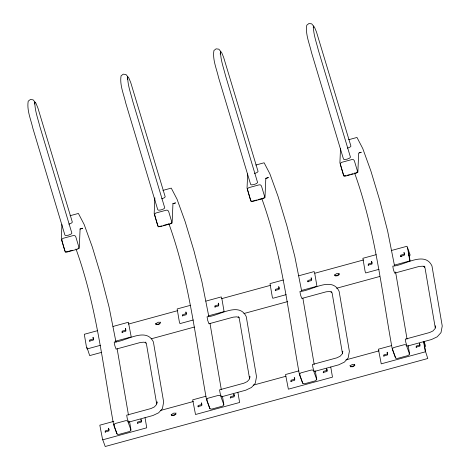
<?xml version="1.0" encoding="UTF-8"?>
<svg xmlns="http://www.w3.org/2000/svg" width="470" height="470" viewBox="0 0 470 470"><rect width="100%" height="100%" fill="white"/><g stroke="black" fill="none" stroke-linecap="round" stroke-linejoin="round"><path stroke-width="0.7" d="M61.934 224.578L61.323 238.807L65.336 252.179L72.298 250.281M154.853 197.823L154.184 213.48L158.196 226.851L161.674 225.9M247.655 173.912L247.044 188.147L251.056 201.518L256.626 199.997M340.515 148.585L339.904 162.82L343.917 176.185L346.002 175.616M34.574 104.087L34.827 102.031C34.727 110.309 37.835 118.293 39.785 126.254L71.886 233.214L70.835 234.219L68.362 235.194L65.912 235.564L64.919 235.112L32.818 128.151C30.856 119.333 26.72 110.38 28.2 101.185L30.38 99.493L33.123 99.84L35.961 103.277L37.9 107.983L72.356 222.175L71.311 223.18L68.832 224.155M127.352 79.442L127.687 76.698C127.587 84.976 130.695 92.96 132.646 100.921L164.747 207.881L163.695 208.892L161.222 209.861L158.772 210.231L157.779 209.785L125.678 102.824C123.716 94 119.58 85.046 121.06 75.852L123.24 74.16L125.984 74.513L128.821 77.95L130.76 82.65L165.217 196.842L164.171 197.846L161.692 198.822M220.213 54.115L220.547 51.371C220.448 59.649 223.555 67.633 225.506 75.594L257.607 182.554L256.555 183.559L254.082 184.534L251.632 184.904L250.645 184.451L218.538 77.491C216.576 68.673 212.44 59.719 213.921 50.525L216.1 48.833L218.844 49.18L221.681 52.617L223.62 57.322L258.083 171.515L257.031 172.519L254.552 173.495M313.243 27.413L313.408 26.038C313.314 34.316 316.416 42.3 318.366 50.261L350.467 157.221L349.416 158.231L346.942 159.201L344.492 159.571L343.505 159.124L311.399 52.164C309.436 43.34 305.3 34.386 306.781 25.192L308.96 23.5L311.704 23.853L314.542 27.284L316.48 31.989L350.943 146.182L349.892 147.186L347.412 148.162M160.511 322.126L160.012 323.613L158.372 324.623L156.545 324.559L155.605 323.466L156.064 324.723L156.563 323.237L158.202 322.226L160.029 322.291M171.762 415.122L172.096 414.129L173.736 413.124L175.563 413.183M176.044 413.024L175.545 414.511L173.906 415.521L172.079 415.457L171.139 414.364M334.946 275.473L335.274 274.486L336.92 273.475L338.747 273.54M339.228 273.375L338.729 274.868L337.084 275.872L335.263 275.814L334.323 274.715M350.315 366.864L350.814 365.378L352.453 364.373L354.28 364.432M354.762 364.274L354.262 365.76L352.623 366.77L350.796 366.706L349.856 365.613M70.053 215.724L78.408 213.445L84.195 224.572L92.314 247.02L101.173 276.407L109.052 307.004L116.019 342.242M162.914 190.391L171.268 188.112L177.055 199.245L185.174 221.687L194.034 251.074L201.912 281.677L208.756 316.187M255.774 165.058L264.128 162.779L269.915 173.912L278.034 196.36L286.894 225.741L294.772 256.344L301.617 290.86M348.634 139.731L356.988 137.452L362.775 148.585L370.895 171.027L379.754 200.414L387.632 231.017L394.477 265.526M79.894 228.99L82.679 228.226L80.088 229.166L79.265 248.377L77.873 248.759M172.754 203.657L175.539 202.899L172.948 203.833L172.126 223.05L170.034 223.62M265.615 178.324L268.399 177.566L265.808 178.5L264.986 197.717L262.894 198.287M359.174 152.803L361.265 152.233L358.669 153.173L357.846 172.39L354.362 173.336M163.072 225.518L168.642 224.002M258.018 199.621L261.502 198.669M347.401 175.239L349.486 174.67M350.879 174.288L352.97 173.718M97.59 330.657L84.289 334.288L86.504 347.271L87.115 348.946L100.415 345.315M112.994 326.456L128.398 322.255L131.224 336.914L115.121 341.302M190.45 305.324L177.149 308.954L179.37 321.938L179.975 323.613L193.282 319.982M205.854 301.123L221.258 296.923L221.863 298.597L224.084 311.581L208.68 315.781M283.31 279.997L270.009 283.622L272.23 296.611L272.835 298.286L286.142 294.655M298.714 275.796L314.119 271.589L314.724 273.264L316.945 286.254L301.54 290.454M376.17 254.664L362.869 258.294L365.09 271.278L365.695 272.953L379.002 269.322M391.575 250.463L406.979 246.262L410.022 254.628L410.104 255.363L408.689 255.751M128.504 324.065L177.813 310.611M221.593 298.673L270.338 285.372M314.871 273.229L363.563 259.945M126.001 330.093L122.041 331.174L122.282 332.554M186.467 313.602L182.507 314.677L182.742 316.063M372.187 262.936L368.227 264.017L368.462 265.403M404.582 254.1L400.622 255.181L400.863 256.567M89.506 341.103L93.471 340.027L92.995 337.254L93.606 338.929L89.647 340.01L89.882 341.396M121.906 332.267L125.866 331.186L125.396 328.418L125.801 329.535M182.366 315.775L186.332 314.694L185.856 311.927L186.261 313.044M214.767 306.939L218.726 305.858L218.256 303.085L218.861 304.76L214.902 305.841L215.143 307.227M275.226 290.442L279.192 289.361L278.716 286.594L279.327 288.269L275.367 289.35L275.602 290.736M307.627 281.606L311.587 280.525L311.116 277.758L311.722 279.433L307.762 280.514L308.003 281.894M368.092 265.115L372.052 264.034L371.576 261.261L371.981 262.377M400.487 256.273L404.447 255.192L403.977 252.425L404.382 253.542M156.157 324.635L159.694 323.671M335.122 275.82L339.363 274.662M394.401 265.121L409.805 260.921L407.584 247.937M101.708 352.324L89.682 355.602L87.003 347.489M151.222 338.817L194.374 327.049M243.889 313.537L287.746 301.576M336.555 288.263L379.701 276.489M113.828 421.361L99.822 425.18L102.654 439.838L146.758 427.806L145.036 417.707M205.983 396.222L192.682 399.853L195.514 414.511L239.618 402.479L237.896 392.38M298.844 370.889L285.543 374.52L288.374 389.178L332.484 377.146L330.757 367.046M391.71 345.562L378.403 349.187L381.235 363.845L425.344 351.813L423.617 341.714M160.658 410.428L193.346 401.509M253.365 385.136L285.877 376.27M345.955 359.879L379.096 350.837M141.541 420.985L137.581 422.066L137.816 423.452M202 404.494L198.04 405.575L198.275 406.961M234.401 395.658L230.441 396.739L230.676 398.119M387.721 353.834L383.761 354.915L383.996 356.295M420.121 344.998L416.162 346.079L416.397 347.459M105.045 432.001L109.005 430.92L108.529 428.152L109.14 429.827L105.18 430.908L105.415 432.288M137.446 423.164L141.405 422.084L140.929 419.316L141.335 420.427M197.905 406.668L201.865 405.592L201.389 402.819L201.8 403.936M230.306 397.832L234.266 396.751L233.79 393.983L234.195 395.1M290.766 381.34L294.725 380.259L294.249 377.492L294.86 379.167L290.901 380.242L291.136 381.628M323.166 372.504L327.126 371.423L326.65 368.65L327.261 370.325L323.301 371.406L323.536 372.792M383.626 356.007L387.586 354.926L387.11 352.159L387.521 353.276M416.026 347.171L419.986 346.09L419.51 343.323L419.916 344.44M171.691 415.533L175.939 414.376M350.655 366.712L354.903 365.554M424.222 346.649L425.638 346.261L424.099 341.508M400.734 256.256L401.95 256.297M424.798 267.036L422.559 266.185L419.04 266.472L394.665 273.123L393.372 269.574L392.785 266.132C403.9 265.814 424.68 250.334 431.977 265.985L442.241 326.045L440.995 332.631L437.212 336.814L431.525 339.516L407.149 346.167L405.857 342.612L405.269 339.17L429.645 332.519L432.946 330.951L435.144 328.524L435.649 325.886L435.279 327.943L425.015 267.888L423.887 266.067L424.868 266.854M331.938 292.363L329.699 291.512L326.18 291.805L301.805 298.456L300.512 294.901L299.925 291.459C311.04 291.142 331.82 275.661 339.117 291.318L349.38 351.372L348.135 357.964L344.351 362.141L338.664 364.843L314.289 371.494L312.997 367.945L312.409 364.503L336.784 357.852L340.086 356.284L342.283 353.857L342.789 351.219L342.419 353.276L332.155 293.215L331.027 291.4M239.077 317.697L236.839 316.845L233.32 317.138L208.944 323.783L207.652 320.235L207.064 316.792C218.18 316.474 238.96 300.994 246.257 316.651L256.52 376.705L255.275 383.297L251.491 387.474L245.804 390.176L221.429 396.827L220.136 393.272L219.549 389.83L243.924 383.185L247.226 381.611L249.423 379.184L249.928 376.552L249.558 378.603L239.289 318.548L238.167 316.733L239.148 317.514M146.217 343.029L143.979 342.172L140.46 342.465L116.084 349.116L114.792 345.568L114.204 342.119C125.32 341.802 146.1 326.327 153.396 341.978L163.66 402.032L162.414 408.624L158.631 412.807L152.944 415.509L128.569 422.154L127.276 418.606L126.683 415.163L151.064 408.512L154.366 406.944L156.563 404.517L157.068 401.879L156.698 403.936L146.429 343.881L145.306 342.06M395.711 358.058L392.056 348.012C381.47 289.344 375.019 229.383 354.574 173.001M302.85 383.391L299.196 373.345C288.609 314.671 282.159 254.711 261.714 198.334M209.99 408.718L206.336 398.678C195.749 340.004 189.298 280.044 168.853 223.661M117.13 434.051L113.476 424.005C102.889 365.337 96.432 305.371 75.993 248.994M102.783 439.803L105.215 446.5L427.776 358.51L425.638 351.86L423.916 341.784M410.104 260.968L408.383 250.892M395.587 272.018L407.055 339.111M408.166 345.603L409.64 354.257M302.85 298.074L314.195 364.438M315.299 370.93L316.78 379.59M209.99 323.401L221.335 389.771M222.439 396.263L223.92 404.917M117.13 348.734L128.475 415.098M129.579 421.596L131.06 430.25M61.823 240.481L64.819 250.851L65.683 251.897L67.063 252.049L77.509 249.2L78.59 248.371L78.76 246.709L75.752 236.68L74.889 235.64L73.508 235.488L63.062 238.337L61.981 239.16L61.823 240.481M154.683 215.148L157.679 225.518L158.543 226.564L159.923 226.716L170.369 223.867L171.45 223.044L171.621 221.376L168.613 211.353L167.749 210.307L166.368 210.155L155.922 213.004L154.841 213.827L154.683 215.148M247.543 189.821L250.539 200.191L251.403 201.231L252.784 201.389L263.229 198.534L264.31 197.711L264.481 196.049L261.473 186.02L260.609 184.974L259.228 184.822L248.783 187.671L247.702 188.499L247.543 189.821M340.403 164.488L343.4 174.858L344.263 175.903L345.644 176.056L356.09 173.207L357.171 172.378L357.341 170.716L354.333 160.687L353.469 159.647L352.089 159.495L341.643 162.344L340.562 163.166L340.403 164.488M114.122 424.234L114.075 426.073L116.813 433.604L117.647 434.356L119.01 434.386L129.462 431.536L130.554 430.831L130.601 428.993L127.864 421.461L127.029 420.715L125.666 420.679L115.221 423.529L114.122 424.234M206.982 398.907L206.935 400.74L209.673 408.277L210.507 409.023L211.87 409.053L222.322 406.203L223.415 405.504L223.467 403.665L220.724 396.134L219.889 395.382L218.526 395.352L208.081 398.202L206.982 398.907M299.842 373.574L299.795 375.413L302.533 382.944L303.367 383.69L304.73 383.726L315.182 380.876L316.275 380.171L316.328 378.332L313.584 370.801L312.75 370.055L311.387 370.019L300.941 372.869L299.842 373.574M392.703 348.241L392.656 350.079L395.393 357.611L396.228 358.363L397.591 358.393L408.042 355.543L409.135 354.838L409.188 353.005L406.444 345.468L405.61 344.721L404.247 344.692L393.801 347.541L392.703 348.241"/></g></svg>
